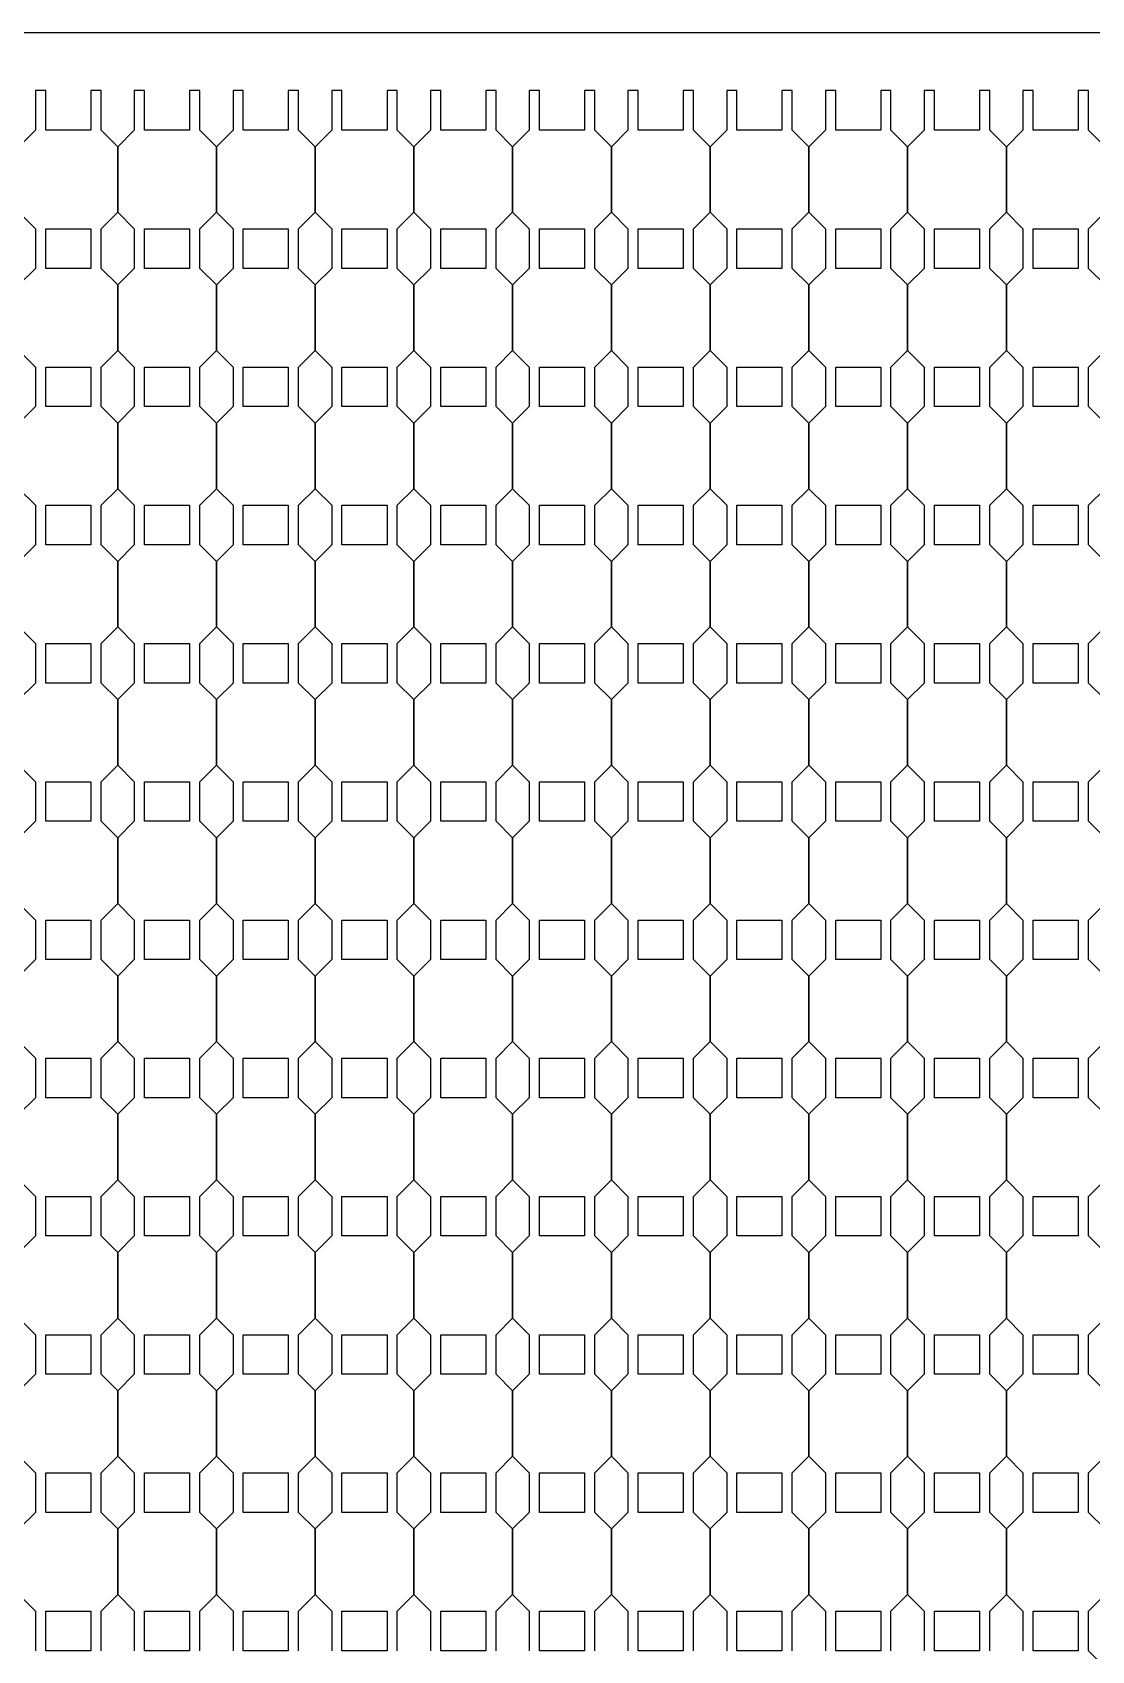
# Model space of a CAD drawing. Header units: millimetres. Extents: x 19106 to 24547, y 13072 to 17462.
# Drawn here: x 19935.7 to 20084.7, y 14823.7 to 15051.3 of the extents above; entities that cross this region are included whole.
import ezdxf

# ---------------------------------------------------------------- set-up
doc = ezdxf.new("R2010")
doc.units = ezdxf.units.MM
doc.header["$LTSCALE"] = 100
doc.header["$MEASUREMENT"] = 0
doc.layers.add('CUT', color=3, linetype='Continuous')
doc.layers.add('Default', color=7, linetype='Continuous')

msp = doc.modelspace()

# ---------------------------------------------------------------- linework, layer by layer
at = {"layer": 'CUT'}
for points in [[(19945.36, 14823.65), (19945.36, 14829.21), (19947.7, 14831.54), (19947.7, 14840.77), (19945.36, 14843.1), (19945.36, 14848.65), (19947.7, 14850.99), (19947.7, 14860.21), (19945.36, 14862.54), (19945.36, 14868.1), (19947.7, 14870.43), (19947.7, 14879.65), (19945.36, 14881.99), (19945.36, 14887.54), (19947.7, 14889.88), (19947.7, 14899.1), (19945.36, 14901.43), (19945.36, 14906.99), (19947.7, 14909.32), (19947.7, 14918.54), (19945.36, 14920.88), (19945.36, 14926.43), (19947.7, 14928.77), (19947.7, 14937.99), (19945.36, 14940.32), (19945.36, 14945.88), (19947.7, 14948.21), (19947.7, 14957.43), (19945.36, 14959.77), (19945.36, 14965.32), (19947.7, 14967.65), (19947.7, 14976.88), (19945.36, 14979.21), (19945.36, 14984.77), (19947.7, 14987.1), (19947.7, 14996.32), (19945.36, 14998.65), (19945.36, 15004.21), (19947.7, 15006.54), (19947.7, 15015.77), (19945.36, 15018.1), (19945.36, 15023.65), (19947.7, 15025.99), (19947.7, 15035.21), (19945.36, 15037.54), (19945.36, 15043.1), (19943.92, 15043.1), (19943.92, 15037.54), (19937.58, 15037.54), (19937.58, 15043.1), (19936.14, 15043.1), (19936.14, 15037.54), (19933.81, 15035.21)], [(19959.25, 14823.65), (19959.25, 14829.21), (19961.58, 14831.54), (19961.58, 14840.77), (19959.25, 14843.1), (19959.25, 14848.65), (19961.58, 14850.99), (19961.58, 14860.21), (19959.25, 14862.54), (19959.25, 14868.1), (19961.58, 14870.43), (19961.58, 14879.65), (19959.25, 14881.99), (19959.25, 14887.54), (19961.58, 14889.88), (19961.58, 14899.1), (19959.25, 14901.43), (19959.25, 14906.99), (19961.58, 14909.32), (19961.58, 14918.54), (19959.25, 14920.88), (19959.25, 14926.43), (19961.58, 14928.77), (19961.58, 14937.99), (19959.25, 14940.32), (19959.25, 14945.88), (19961.58, 14948.21), (19961.58, 14957.43), (19959.25, 14959.77), (19959.25, 14965.32), (19961.58, 14967.65), (19961.58, 14976.88), (19959.25, 14979.21), (19959.25, 14984.77), (19961.58, 14987.1), (19961.58, 14996.32), (19959.25, 14998.65), (19959.25, 15004.21), (19961.58, 15006.54), (19961.58, 15015.77), (19959.25, 15018.1), (19959.25, 15023.65), (19961.58, 15025.99), (19961.58, 15035.21), (19959.25, 15037.54), (19959.25, 15043.1), (19957.81, 15043.1), (19957.81, 15037.54), (19951.47, 15037.54), (19951.47, 15043.1), (19950.03, 15043.1), (19950.03, 15037.54), (19947.7, 15035.21), (19947.7, 15025.99), (19950.03, 15023.65), (19950.03, 15018.1), (19947.7, 15015.77), (19947.7, 15006.54), (19950.03, 15004.21), (19950.03, 14998.65), (19947.7, 14996.32), (19947.7, 14987.1), (19950.03, 14984.77), (19950.03, 14979.21), (19947.7, 14976.88), (19947.7, 14967.65), (19950.03, 14965.32), (19950.03, 14959.77), (19947.7, 14957.43), (19947.7, 14948.21), (19950.03, 14945.88), (19950.03, 14940.32), (19947.7, 14937.99), (19947.7, 14928.77), (19950.03, 14926.43), (19950.03, 14920.88), (19947.7, 14918.54), (19947.7, 14909.32), (19950.03, 14906.99), (19950.03, 14901.43), (19947.7, 14899.1), (19947.7, 14889.88), (19950.03, 14887.54), (19950.03, 14881.99), (19947.7, 14879.65), (19947.7, 14870.43), (19950.03, 14868.1), (19950.03, 14862.54), (19947.7, 14860.21), (19947.7, 14850.99), (19950.03, 14848.65), (19950.03, 14843.1), (19947.7, 14840.77), (19947.7, 14831.54), (19950.03, 14829.21), (19950.03, 14823.65)], [(19973.14, 14823.65), (19973.14, 14829.21), (19975.47, 14831.54), (19975.47, 14840.77), (19973.14, 14843.1), (19973.14, 14848.65), (19975.47, 14850.99), (19975.47, 14860.21), (19973.14, 14862.54), (19973.14, 14868.1), (19975.47, 14870.43), (19975.47, 14879.65), (19973.14, 14881.99), (19973.14, 14887.54), (19975.47, 14889.88), (19975.47, 14899.1), (19973.14, 14901.43), (19973.14, 14906.99), (19975.47, 14909.32), (19975.47, 14918.54), (19973.14, 14920.88), (19973.14, 14926.43), (19975.47, 14928.77), (19975.47, 14937.99), (19973.14, 14940.32), (19973.14, 14945.88), (19975.47, 14948.21), (19975.47, 14957.43), (19973.14, 14959.77), (19973.14, 14965.32), (19975.47, 14967.65), (19975.47, 14976.88), (19973.14, 14979.21), (19973.14, 14984.77), (19975.47, 14987.1), (19975.47, 14996.32), (19973.14, 14998.65), (19973.14, 15004.21), (19975.47, 15006.54), (19975.47, 15015.77), (19973.14, 15018.1), (19973.14, 15023.65), (19975.47, 15025.99), (19975.47, 15035.21), (19973.14, 15037.54), (19973.14, 15043.1), (19971.7, 15043.1), (19971.7, 15037.54), (19965.36, 15037.54), (19965.36, 15043.1), (19963.92, 15043.1), (19963.92, 15037.54), (19961.58, 15035.21), (19961.58, 15025.99), (19963.92, 15023.65), (19963.92, 15018.1), (19961.58, 15015.77), (19961.58, 15006.54), (19963.92, 15004.21), (19963.92, 14998.65), (19961.58, 14996.32), (19961.58, 14987.1), (19963.92, 14984.77), (19963.92, 14979.21), (19961.58, 14976.88), (19961.58, 14967.65), (19963.92, 14965.32), (19963.92, 14959.77), (19961.58, 14957.43), (19961.58, 14948.21), (19963.92, 14945.88), (19963.92, 14940.32), (19961.58, 14937.99), (19961.58, 14928.77), (19963.92, 14926.43), (19963.92, 14920.88), (19961.58, 14918.54), (19961.58, 14909.32), (19963.92, 14906.99), (19963.92, 14901.43), (19961.58, 14899.1), (19961.58, 14889.88), (19963.92, 14887.54), (19963.92, 14881.99), (19961.58, 14879.65), (19961.58, 14870.43), (19963.92, 14868.1), (19963.92, 14862.54), (19961.58, 14860.21), (19961.58, 14850.99), (19963.92, 14848.65), (19963.92, 14843.1), (19961.58, 14840.77), (19961.58, 14831.54), (19963.92, 14829.21), (19963.92, 14823.65)], [(19987.03, 14823.65), (19987.03, 14829.21), (19989.36, 14831.54), (19989.36, 14840.77), (19987.03, 14843.1), (19987.03, 14848.65), (19989.36, 14850.99), (19989.36, 14860.21), (19987.03, 14862.54), (19987.03, 14868.1), (19989.36, 14870.43), (19989.36, 14879.65), (19987.03, 14881.99), (19987.03, 14887.54), (19989.36, 14889.88), (19989.36, 14899.1), (19987.03, 14901.43), (19987.03, 14906.99), (19989.36, 14909.32), (19989.36, 14918.54), (19987.03, 14920.88), (19987.03, 14926.43), (19989.36, 14928.77), (19989.36, 14937.99), (19987.03, 14940.32), (19987.03, 14945.88), (19989.36, 14948.21), (19989.36, 14957.43), (19987.03, 14959.77), (19987.03, 14965.32), (19989.36, 14967.65), (19989.36, 14976.88), (19987.03, 14979.21), (19987.03, 14984.77), (19989.36, 14987.1), (19989.36, 14996.32), (19987.03, 14998.65), (19987.03, 15004.21), (19989.36, 15006.54), (19989.36, 15015.77), (19987.03, 15018.1), (19987.03, 15023.65), (19989.36, 15025.99), (19989.36, 15035.21), (19987.03, 15037.54), (19987.03, 15043.1), (19985.58, 15043.1), (19985.58, 15037.54), (19979.25, 15037.54), (19979.25, 15043.1), (19977.81, 15043.1), (19977.81, 15037.54), (19975.47, 15035.21), (19975.47, 15025.99), (19977.81, 15023.65), (19977.81, 15018.1), (19975.47, 15015.77), (19975.47, 15006.54), (19977.81, 15004.21), (19977.81, 14998.65), (19975.47, 14996.32), (19975.47, 14987.1), (19977.81, 14984.77), (19977.81, 14979.21), (19975.47, 14976.88), (19975.47, 14967.65), (19977.81, 14965.32), (19977.81, 14959.77), (19975.47, 14957.43), (19975.47, 14948.21), (19977.81, 14945.88), (19977.81, 14940.32), (19975.47, 14937.99), (19975.47, 14928.77), (19977.81, 14926.43), (19977.81, 14920.88), (19975.47, 14918.54), (19975.47, 14909.32), (19977.81, 14906.99), (19977.81, 14901.43), (19975.47, 14899.1), (19975.47, 14889.88), (19977.81, 14887.54), (19977.81, 14881.99), (19975.47, 14879.65), (19975.47, 14870.43), (19977.81, 14868.1), (19977.81, 14862.54), (19975.47, 14860.21), (19975.47, 14850.99), (19977.81, 14848.65), (19977.81, 14843.1), (19975.47, 14840.77), (19975.47, 14831.54), (19977.81, 14829.21), (19977.81, 14823.65)], [(20000.92, 14823.65), (20000.92, 14829.21), (20003.25, 14831.54), (20003.25, 14840.77), (20000.92, 14843.1), (20000.92, 14848.65), (20003.25, 14850.99), (20003.25, 14860.21), (20000.92, 14862.54), (20000.92, 14868.1), (20003.25, 14870.43), (20003.25, 14879.65), (20000.92, 14881.99), (20000.92, 14887.54), (20003.25, 14889.88), (20003.25, 14899.1), (20000.92, 14901.43), (20000.92, 14906.99), (20003.25, 14909.32), (20003.25, 14918.54), (20000.92, 14920.88), (20000.92, 14926.43), (20003.25, 14928.77), (20003.25, 14937.99), (20000.92, 14940.32), (20000.92, 14945.88), (20003.25, 14948.21), (20003.25, 14957.43), (20000.92, 14959.77), (20000.92, 14965.32), (20003.25, 14967.65), (20003.25, 14976.88), (20000.92, 14979.21), (20000.92, 14984.77), (20003.25, 14987.1), (20003.25, 14996.32), (20000.92, 14998.65), (20000.92, 15004.21), (20003.25, 15006.54), (20003.25, 15015.77), (20000.92, 15018.1), (20000.92, 15023.65), (20003.25, 15025.99), (20003.25, 15035.21), (20000.92, 15037.54), (20000.92, 15043.1), (19999.47, 15043.1), (19999.47, 15037.54), (19993.14, 15037.54), (19993.14, 15043.1), (19991.7, 15043.1), (19991.7, 15037.54), (19989.36, 15035.21), (19989.36, 15025.99), (19991.7, 15023.65), (19991.7, 15018.1), (19989.36, 15015.77), (19989.36, 15006.54), (19991.7, 15004.21), (19991.7, 14998.65), (19989.36, 14996.32), (19989.36, 14987.1), (19991.7, 14984.77), (19991.7, 14979.21), (19989.36, 14976.88), (19989.36, 14967.65), (19991.7, 14965.32), (19991.7, 14959.77), (19989.36, 14957.43), (19989.36, 14948.21), (19991.7, 14945.88), (19991.7, 14940.32), (19989.36, 14937.99), (19989.36, 14928.77), (19991.7, 14926.43), (19991.7, 14920.88), (19989.36, 14918.54), (19989.36, 14909.32), (19991.7, 14906.99), (19991.7, 14901.43), (19989.36, 14899.1), (19989.36, 14889.88), (19991.7, 14887.54), (19991.7, 14881.99), (19989.36, 14879.65), (19989.36, 14870.43), (19991.7, 14868.1), (19991.7, 14862.54), (19989.36, 14860.21), (19989.36, 14850.99), (19991.7, 14848.65), (19991.7, 14843.1), (19989.36, 14840.77), (19989.36, 14831.54), (19991.7, 14829.21), (19991.7, 14823.65)], [(20014.81, 14823.65), (20014.81, 14829.21), (20017.14, 14831.54), (20017.14, 14840.77), (20014.81, 14843.1), (20014.81, 14848.65), (20017.14, 14850.99), (20017.14, 14860.21), (20014.81, 14862.54), (20014.81, 14868.1), (20017.14, 14870.43), (20017.14, 14879.65), (20014.81, 14881.99), (20014.81, 14887.54), (20017.14, 14889.88), (20017.14, 14899.1), (20014.81, 14901.43), (20014.81, 14906.99), (20017.14, 14909.32), (20017.14, 14918.54), (20014.81, 14920.88), (20014.81, 14926.43), (20017.14, 14928.77), (20017.14, 14937.99), (20014.81, 14940.32), (20014.81, 14945.88), (20017.14, 14948.21), (20017.14, 14957.43), (20014.81, 14959.77), (20014.81, 14965.32), (20017.14, 14967.65), (20017.14, 14976.88), (20014.81, 14979.21), (20014.81, 14984.77), (20017.14, 14987.1), (20017.14, 14996.32), (20014.81, 14998.65), (20014.81, 15004.21), (20017.14, 15006.54), (20017.14, 15015.77), (20014.81, 15018.1), (20014.81, 15023.65), (20017.14, 15025.99), (20017.14, 15035.21), (20014.81, 15037.54), (20014.81, 15043.1), (20013.36, 15043.1), (20013.36, 15037.54), (20007.03, 15037.54), (20007.03, 15043.1), (20005.58, 15043.1), (20005.58, 15037.54), (20003.25, 15035.21), (20003.25, 15025.99), (20005.58, 15023.65), (20005.58, 15018.1), (20003.25, 15015.77), (20003.25, 15006.54), (20005.58, 15004.21), (20005.58, 14998.65), (20003.25, 14996.32), (20003.25, 14987.1), (20005.58, 14984.77), (20005.58, 14979.21), (20003.25, 14976.88), (20003.25, 14967.65), (20005.58, 14965.32), (20005.58, 14959.77), (20003.25, 14957.43), (20003.25, 14948.21), (20005.58, 14945.88), (20005.58, 14940.32), (20003.25, 14937.99), (20003.25, 14928.77), (20005.58, 14926.43), (20005.58, 14920.88), (20003.25, 14918.54), (20003.25, 14909.32), (20005.58, 14906.99), (20005.58, 14901.43), (20003.25, 14899.1), (20003.25, 14889.88), (20005.58, 14887.54), (20005.58, 14881.99), (20003.25, 14879.65), (20003.25, 14870.43), (20005.58, 14868.1), (20005.58, 14862.54), (20003.25, 14860.21), (20003.25, 14850.99), (20005.58, 14848.65), (20005.58, 14843.1), (20003.25, 14840.77), (20003.25, 14831.54), (20005.58, 14829.21), (20005.58, 14823.65)], [(20028.7, 14823.65), (20028.7, 14829.21), (20031.03, 14831.54), (20031.03, 14840.77), (20028.7, 14843.1), (20028.7, 14848.65), (20031.03, 14850.99), (20031.03, 14860.21), (20028.7, 14862.54), (20028.7, 14868.1), (20031.03, 14870.43), (20031.03, 14879.65), (20028.7, 14881.99), (20028.7, 14887.54), (20031.03, 14889.88), (20031.03, 14899.1), (20028.7, 14901.43), (20028.7, 14906.99), (20031.03, 14909.32), (20031.03, 14918.54), (20028.7, 14920.88), (20028.7, 14926.43), (20031.03, 14928.77), (20031.03, 14937.99), (20028.7, 14940.32), (20028.7, 14945.88), (20031.03, 14948.21), (20031.03, 14957.43), (20028.7, 14959.77), (20028.7, 14965.32), (20031.03, 14967.65), (20031.03, 14976.88), (20028.7, 14979.21), (20028.7, 14984.77), (20031.03, 14987.1), (20031.03, 14996.32), (20028.7, 14998.65), (20028.7, 15004.21), (20031.03, 15006.54), (20031.03, 15015.77), (20028.7, 15018.1), (20028.7, 15023.65), (20031.03, 15025.99), (20031.03, 15035.21), (20028.7, 15037.54), (20028.7, 15043.1), (20027.25, 15043.1), (20027.25, 15037.54), (20020.92, 15037.54), (20020.92, 15043.1), (20019.47, 15043.1), (20019.47, 15037.54), (20017.14, 15035.21), (20017.14, 15025.99), (20019.47, 15023.65), (20019.47, 15018.1), (20017.14, 15015.77), (20017.14, 15006.54), (20019.47, 15004.21), (20019.47, 14998.65), (20017.14, 14996.32), (20017.14, 14987.1), (20019.47, 14984.77), (20019.47, 14979.21), (20017.14, 14976.88), (20017.14, 14967.65), (20019.47, 14965.32), (20019.47, 14959.77), (20017.14, 14957.43), (20017.14, 14948.21), (20019.47, 14945.88), (20019.47, 14940.32), (20017.14, 14937.99), (20017.14, 14928.77), (20019.47, 14926.43), (20019.47, 14920.88), (20017.14, 14918.54), (20017.14, 14909.32), (20019.47, 14906.99), (20019.47, 14901.43), (20017.14, 14899.1), (20017.14, 14889.88), (20019.47, 14887.54), (20019.47, 14881.99), (20017.14, 14879.65), (20017.14, 14870.43), (20019.47, 14868.1), (20019.47, 14862.54), (20017.14, 14860.21), (20017.14, 14850.99), (20019.47, 14848.65), (20019.47, 14843.1), (20017.14, 14840.77), (20017.14, 14831.54), (20019.47, 14829.21), (20019.47, 14823.65)], [(20042.58, 14823.65), (20042.58, 14829.21), (20044.92, 14831.54), (20044.92, 14840.77), (20042.58, 14843.1), (20042.58, 14848.65), (20044.92, 14850.99), (20044.92, 14860.21), (20042.58, 14862.54), (20042.58, 14868.1), (20044.92, 14870.43), (20044.92, 14879.65), (20042.58, 14881.99), (20042.58, 14887.54), (20044.92, 14889.88), (20044.92, 14899.1), (20042.58, 14901.43), (20042.58, 14906.99), (20044.92, 14909.32), (20044.92, 14918.54), (20042.58, 14920.88), (20042.58, 14926.43), (20044.92, 14928.77), (20044.92, 14937.99), (20042.58, 14940.32), (20042.58, 14945.88), (20044.92, 14948.21), (20044.92, 14957.43), (20042.58, 14959.77), (20042.58, 14965.32), (20044.92, 14967.65), (20044.92, 14976.88), (20042.58, 14979.21), (20042.58, 14984.77), (20044.92, 14987.1), (20044.92, 14996.32), (20042.58, 14998.65), (20042.58, 15004.21), (20044.92, 15006.54), (20044.92, 15015.77), (20042.58, 15018.1), (20042.58, 15023.65), (20044.92, 15025.99), (20044.92, 15035.21), (20042.58, 15037.54), (20042.58, 15043.1), (20041.14, 15043.1), (20041.14, 15037.54), (20034.81, 15037.54), (20034.81, 15043.1), (20033.36, 15043.1), (20033.36, 15037.54), (20031.03, 15035.21), (20031.03, 15025.99), (20033.36, 15023.65), (20033.36, 15018.1), (20031.03, 15015.77), (20031.03, 15006.54), (20033.36, 15004.21), (20033.36, 14998.65), (20031.03, 14996.32), (20031.03, 14987.1), (20033.36, 14984.77), (20033.36, 14979.21), (20031.03, 14976.88), (20031.03, 14967.65), (20033.36, 14965.32), (20033.36, 14959.77), (20031.03, 14957.43), (20031.03, 14948.21), (20033.36, 14945.88), (20033.36, 14940.32), (20031.03, 14937.99), (20031.03, 14928.77), (20033.36, 14926.43), (20033.36, 14920.88), (20031.03, 14918.54), (20031.03, 14909.32), (20033.36, 14906.99), (20033.36, 14901.43), (20031.03, 14899.1), (20031.03, 14889.88), (20033.36, 14887.54), (20033.36, 14881.99), (20031.03, 14879.65), (20031.03, 14870.43), (20033.36, 14868.1), (20033.36, 14862.54), (20031.03, 14860.21), (20031.03, 14850.99), (20033.36, 14848.65), (20033.36, 14843.1), (20031.03, 14840.77), (20031.03, 14831.54), (20033.36, 14829.21), (20033.36, 14823.65)], [(20056.47, 14823.65), (20056.47, 14829.21), (20058.81, 14831.54), (20058.81, 14840.77), (20056.47, 14843.1), (20056.47, 14848.65), (20058.81, 14850.99), (20058.81, 14860.21), (20056.47, 14862.54), (20056.47, 14868.1), (20058.81, 14870.43), (20058.81, 14879.65), (20056.47, 14881.99), (20056.47, 14887.54), (20058.81, 14889.88), (20058.81, 14899.1), (20056.47, 14901.43), (20056.47, 14906.99), (20058.81, 14909.32), (20058.81, 14918.54), (20056.47, 14920.88), (20056.47, 14926.43), (20058.81, 14928.77), (20058.81, 14937.99), (20056.47, 14940.32), (20056.47, 14945.88), (20058.81, 14948.21), (20058.81, 14957.43), (20056.47, 14959.77), (20056.47, 14965.32), (20058.81, 14967.65), (20058.81, 14976.88), (20056.47, 14979.21), (20056.47, 14984.77), (20058.81, 14987.1), (20058.81, 14996.32), (20056.47, 14998.65), (20056.47, 15004.21), (20058.81, 15006.54), (20058.81, 15015.77), (20056.47, 15018.1), (20056.47, 15023.65), (20058.81, 15025.99), (20058.81, 15035.21), (20056.47, 15037.54), (20056.47, 15043.1), (20055.03, 15043.1), (20055.03, 15037.54), (20048.7, 15037.54), (20048.7, 15043.1), (20047.25, 15043.1), (20047.25, 15037.54), (20044.92, 15035.21), (20044.92, 15025.99), (20047.25, 15023.65), (20047.25, 15018.1), (20044.92, 15015.77), (20044.92, 15006.54), (20047.25, 15004.21), (20047.25, 14998.65), (20044.92, 14996.32), (20044.92, 14987.1), (20047.25, 14984.77), (20047.25, 14979.21), (20044.92, 14976.88), (20044.92, 14967.65), (20047.25, 14965.32), (20047.25, 14959.77), (20044.92, 14957.43), (20044.92, 14948.21), (20047.25, 14945.88), (20047.25, 14940.32), (20044.92, 14937.99), (20044.92, 14928.77), (20047.25, 14926.43), (20047.25, 14920.88), (20044.92, 14918.54), (20044.92, 14909.32), (20047.25, 14906.99), (20047.25, 14901.43), (20044.92, 14899.1), (20044.92, 14889.88), (20047.25, 14887.54), (20047.25, 14881.99), (20044.92, 14879.65), (20044.92, 14870.43), (20047.25, 14868.1), (20047.25, 14862.54), (20044.92, 14860.21), (20044.92, 14850.99), (20047.25, 14848.65), (20047.25, 14843.1), (20044.92, 14840.77), (20044.92, 14831.54), (20047.25, 14829.21), (20047.25, 14823.65)], [(20070.36, 14823.65), (20070.36, 14829.21), (20072.7, 14831.54), (20072.7, 14840.77), (20070.36, 14843.1), (20070.36, 14848.65), (20072.7, 14850.99), (20072.7, 14860.21), (20070.36, 14862.54), (20070.36, 14868.1), (20072.7, 14870.43), (20072.7, 14879.65), (20070.36, 14881.99), (20070.36, 14887.54), (20072.7, 14889.88), (20072.7, 14899.1), (20070.36, 14901.43), (20070.36, 14906.99), (20072.7, 14909.32), (20072.7, 14918.54), (20070.36, 14920.88), (20070.36, 14926.43), (20072.7, 14928.77), (20072.7, 14937.99), (20070.36, 14940.32), (20070.36, 14945.88), (20072.7, 14948.21), (20072.7, 14957.43), (20070.36, 14959.77), (20070.36, 14965.32), (20072.7, 14967.65), (20072.7, 14976.88), (20070.36, 14979.21), (20070.36, 14984.77), (20072.7, 14987.1), (20072.7, 14996.32), (20070.36, 14998.65), (20070.36, 15004.21), (20072.7, 15006.54), (20072.7, 15015.77), (20070.36, 15018.1), (20070.36, 15023.65), (20072.7, 15025.99), (20072.7, 15035.21), (20070.36, 15037.54), (20070.36, 15043.1), (20068.92, 15043.1), (20068.92, 15037.54), (20062.58, 15037.54), (20062.58, 15043.1), (20061.14, 15043.1), (20061.14, 15037.54), (20058.81, 15035.21), (20058.81, 15025.99), (20061.14, 15023.65), (20061.14, 15018.1), (20058.81, 15015.77), (20058.81, 15006.54), (20061.14, 15004.21), (20061.14, 14998.65), (20058.81, 14996.32), (20058.81, 14987.1), (20061.14, 14984.77), (20061.14, 14979.21), (20058.81, 14976.88), (20058.81, 14967.65), (20061.14, 14965.32), (20061.14, 14959.77), (20058.81, 14957.43), (20058.81, 14948.21), (20061.14, 14945.88), (20061.14, 14940.32), (20058.81, 14937.99), (20058.81, 14928.77), (20061.14, 14926.43), (20061.14, 14920.88), (20058.81, 14918.54), (20058.81, 14909.32), (20061.14, 14906.99), (20061.14, 14901.43), (20058.81, 14899.1), (20058.81, 14889.88), (20061.14, 14887.54), (20061.14, 14881.99), (20058.81, 14879.65), (20058.81, 14870.43), (20061.14, 14868.1), (20061.14, 14862.54), (20058.81, 14860.21), (20058.81, 14850.99), (20061.14, 14848.65), (20061.14, 14843.1), (20058.81, 14840.77), (20058.81, 14831.54), (20061.14, 14829.21), (20061.14, 14823.65)], [(20086.58, 15035.21), (20084.25, 15037.54), (20084.25, 15043.1), (20082.81, 15043.1), (20082.81, 15037.54), (20076.47, 15037.54), (20076.47, 15043.1), (20075.03, 15043.1), (20075.03, 15037.54), (20072.7, 15035.21), (20072.7, 15025.99), (20075.03, 15023.65), (20075.03, 15018.1), (20072.7, 15015.77), (20072.7, 15006.54), (20075.03, 15004.21), (20075.03, 14998.65), (20072.7, 14996.32), (20072.7, 14987.1), (20075.03, 14984.77), (20075.03, 14979.21), (20072.7, 14976.88), (20072.7, 14967.65), (20075.03, 14965.32), (20075.03, 14959.77), (20072.7, 14957.43), (20072.7, 14948.21), (20075.03, 14945.88), (20075.03, 14940.32), (20072.7, 14937.99), (20072.7, 14928.77), (20075.03, 14926.43), (20075.03, 14920.88), (20072.7, 14918.54), (20072.7, 14909.32), (20075.03, 14906.99), (20075.03, 14901.43), (20072.7, 14899.1), (20072.7, 14889.88), (20075.03, 14887.54), (20075.03, 14881.99), (20072.7, 14879.65), (20072.7, 14870.43), (20075.03, 14868.1), (20075.03, 14862.54), (20072.7, 14860.21), (20072.7, 14850.99), (20075.03, 14848.65), (20075.03, 14843.1), (20072.7, 14840.77), (20072.7, 14831.54), (20075.03, 14829.21), (20075.03, 14823.65)], [(19933.81, 15025.99), (19936.14, 15023.65), (19936.14, 15018.1), (19933.81, 15015.77)], [(20086.58, 15015.77), (20084.25, 15018.1), (20084.25, 15023.65), (20086.58, 15025.99)], [(19937.58, 15018.1), (19937.58, 15023.65), (19943.92, 15023.65), (19943.92, 15018.1), (19937.58, 15018.1)], [(19951.47, 15018.1), (19951.47, 15023.65), (19957.81, 15023.65), (19957.81, 15018.1), (19951.47, 15018.1)], [(19965.36, 15018.1), (19965.36, 15023.65), (19971.7, 15023.65), (19971.7, 15018.1), (19965.36, 15018.1)], [(19979.25, 15018.1), (19979.25, 15023.65), (19985.58, 15023.65), (19985.58, 15018.1), (19979.25, 15018.1)], [(19993.14, 15018.1), (19993.14, 15023.65), (19999.47, 15023.65), (19999.47, 15018.1), (19993.14, 15018.1)], [(20007.03, 15018.1), (20007.03, 15023.65), (20013.36, 15023.65), (20013.36, 15018.1), (20007.03, 15018.1)], [(20020.92, 15018.1), (20020.92, 15023.65), (20027.25, 15023.65), (20027.25, 15018.1), (20020.92, 15018.1)], [(20034.81, 15018.1), (20034.81, 15023.65), (20041.14, 15023.65), (20041.14, 15018.1), (20034.81, 15018.1)], [(20048.7, 15018.1), (20048.7, 15023.65), (20055.03, 15023.65), (20055.03, 15018.1), (20048.7, 15018.1)], [(20062.58, 15018.1), (20062.58, 15023.65), (20068.92, 15023.65), (20068.92, 15018.1), (20062.58, 15018.1)], [(20076.47, 15018.1), (20076.47, 15023.65), (20082.81, 15023.65), (20082.81, 15018.1), (20076.47, 15018.1)], [(19933.81, 15006.54), (19936.14, 15004.21), (19936.14, 14998.65), (19933.81, 14996.32)], [(20086.58, 14996.32), (20084.25, 14998.65), (20084.25, 15004.21), (20086.58, 15006.54)], [(19937.58, 14998.65), (19937.58, 15004.21), (19943.92, 15004.21), (19943.92, 14998.65), (19937.58, 14998.65)], [(19951.47, 14998.65), (19951.47, 15004.21), (19957.81, 15004.21), (19957.81, 14998.65), (19951.47, 14998.65)], [(19965.36, 14998.65), (19965.36, 15004.21), (19971.7, 15004.21), (19971.7, 14998.65), (19965.36, 14998.65)], [(19979.25, 14998.65), (19979.25, 15004.21), (19985.58, 15004.21), (19985.58, 14998.65), (19979.25, 14998.65)], [(19993.14, 14998.65), (19993.14, 15004.21), (19999.47, 15004.21), (19999.47, 14998.65), (19993.14, 14998.65)], [(20007.03, 14998.65), (20007.03, 15004.21), (20013.36, 15004.21), (20013.36, 14998.65), (20007.03, 14998.65)], [(20020.92, 14998.65), (20020.92, 15004.21), (20027.25, 15004.21), (20027.25, 14998.65), (20020.92, 14998.65)], [(20034.81, 14998.65), (20034.81, 15004.21), (20041.14, 15004.21), (20041.14, 14998.65), (20034.81, 14998.65)], [(20048.7, 14998.65), (20048.7, 15004.21), (20055.03, 15004.21), (20055.03, 14998.65), (20048.7, 14998.65)], [(20062.58, 14998.65), (20062.58, 15004.21), (20068.92, 15004.21), (20068.92, 14998.65), (20062.58, 14998.65)], [(20076.47, 14998.65), (20076.47, 15004.21), (20082.81, 15004.21), (20082.81, 14998.65), (20076.47, 14998.65)], [(19933.81, 14987.1), (19936.14, 14984.77), (19936.14, 14979.21), (19933.81, 14976.88)], [(20086.58, 14976.88), (20084.25, 14979.21), (20084.25, 14984.77), (20086.58, 14987.1)], [(19937.58, 14979.21), (19937.58, 14984.77), (19943.92, 14984.77), (19943.92, 14979.21), (19937.58, 14979.21)], [(19951.47, 14979.21), (19951.47, 14984.77), (19957.81, 14984.77), (19957.81, 14979.21), (19951.47, 14979.21)], [(19965.36, 14979.21), (19965.36, 14984.77), (19971.7, 14984.77), (19971.7, 14979.21), (19965.36, 14979.21)], [(19979.25, 14979.21), (19979.25, 14984.77), (19985.58, 14984.77), (19985.58, 14979.21), (19979.25, 14979.21)], [(19993.14, 14979.21), (19993.14, 14984.77), (19999.47, 14984.77), (19999.47, 14979.21), (19993.14, 14979.21)], [(20007.03, 14979.21), (20007.03, 14984.77), (20013.36, 14984.77), (20013.36, 14979.21), (20007.03, 14979.21)], [(20020.92, 14979.21), (20020.92, 14984.77), (20027.25, 14984.77), (20027.25, 14979.21), (20020.92, 14979.21)], [(20034.81, 14979.21), (20034.81, 14984.77), (20041.14, 14984.77), (20041.14, 14979.21), (20034.81, 14979.21)], [(20048.7, 14979.21), (20048.7, 14984.77), (20055.03, 14984.77), (20055.03, 14979.21), (20048.7, 14979.21)], [(20062.58, 14979.21), (20062.58, 14984.77), (20068.92, 14984.77), (20068.92, 14979.21), (20062.58, 14979.21)], [(20076.47, 14979.21), (20076.47, 14984.77), (20082.81, 14984.77), (20082.81, 14979.21), (20076.47, 14979.21)], [(19933.81, 14967.65), (19936.14, 14965.32), (19936.14, 14959.77), (19933.81, 14957.43)], [(20086.58, 14957.43), (20084.25, 14959.77), (20084.25, 14965.32), (20086.58, 14967.65)], [(19937.58, 14959.77), (19937.58, 14965.32), (19943.92, 14965.32), (19943.92, 14959.77), (19937.58, 14959.77)], [(19951.47, 14959.77), (19951.47, 14965.32), (19957.81, 14965.32), (19957.81, 14959.77), (19951.47, 14959.77)], [(19965.36, 14959.77), (19965.36, 14965.32), (19971.7, 14965.32), (19971.7, 14959.77), (19965.36, 14959.77)], [(19979.25, 14959.77), (19979.25, 14965.32), (19985.58, 14965.32), (19985.58, 14959.77), (19979.25, 14959.77)], [(19993.14, 14959.77), (19993.14, 14965.32), (19999.47, 14965.32), (19999.47, 14959.77), (19993.14, 14959.77)], [(20007.03, 14959.77), (20007.03, 14965.32), (20013.36, 14965.32), (20013.36, 14959.77), (20007.03, 14959.77)], [(20020.92, 14959.77), (20020.92, 14965.32), (20027.25, 14965.32), (20027.25, 14959.77), (20020.92, 14959.77)], [(20034.81, 14959.77), (20034.81, 14965.32), (20041.14, 14965.32), (20041.14, 14959.77), (20034.81, 14959.77)], [(20048.7, 14959.77), (20048.7, 14965.32), (20055.03, 14965.32), (20055.03, 14959.77), (20048.7, 14959.77)], [(20062.58, 14959.77), (20062.58, 14965.32), (20068.92, 14965.32), (20068.92, 14959.77), (20062.58, 14959.77)], [(20076.47, 14959.77), (20076.47, 14965.32), (20082.81, 14965.32), (20082.81, 14959.77), (20076.47, 14959.77)], [(19933.81, 14948.21), (19936.14, 14945.88), (19936.14, 14940.32), (19933.81, 14937.99)], [(20086.58, 14937.99), (20084.25, 14940.32), (20084.25, 14945.88), (20086.58, 14948.21)], [(19937.58, 14940.32), (19937.58, 14945.88), (19943.92, 14945.88), (19943.92, 14940.32), (19937.58, 14940.32)], [(19951.47, 14940.32), (19951.47, 14945.88), (19957.81, 14945.88), (19957.81, 14940.32), (19951.47, 14940.32)], [(19965.36, 14940.32), (19965.36, 14945.88), (19971.7, 14945.88), (19971.7, 14940.32), (19965.36, 14940.32)], [(19979.25, 14940.32), (19979.25, 14945.88), (19985.58, 14945.88), (19985.58, 14940.32), (19979.25, 14940.32)], [(19993.14, 14940.32), (19993.14, 14945.88), (19999.47, 14945.88), (19999.47, 14940.32), (19993.14, 14940.32)], [(20007.03, 14940.32), (20007.03, 14945.88), (20013.36, 14945.88), (20013.36, 14940.32), (20007.03, 14940.32)], [(20020.92, 14940.32), (20020.92, 14945.88), (20027.25, 14945.88), (20027.25, 14940.32), (20020.92, 14940.32)], [(20034.81, 14940.32), (20034.81, 14945.88), (20041.14, 14945.88), (20041.14, 14940.32), (20034.81, 14940.32)], [(20048.7, 14940.32), (20048.7, 14945.88), (20055.03, 14945.88), (20055.03, 14940.32), (20048.7, 14940.32)], [(20062.58, 14940.32), (20062.58, 14945.88), (20068.92, 14945.88), (20068.92, 14940.32), (20062.58, 14940.32)], [(20076.47, 14940.32), (20076.47, 14945.88), (20082.81, 14945.88), (20082.81, 14940.32), (20076.47, 14940.32)], [(19933.81, 14928.77), (19936.14, 14926.43), (19936.14, 14920.88), (19933.81, 14918.54)], [(20086.58, 14918.54), (20084.25, 14920.88), (20084.25, 14926.43), (20086.58, 14928.77)], [(19937.58, 14920.88), (19937.58, 14926.43), (19943.92, 14926.43), (19943.92, 14920.88), (19937.58, 14920.88)], [(19951.47, 14920.88), (19951.47, 14926.43), (19957.81, 14926.43), (19957.81, 14920.88), (19951.47, 14920.88)], [(19965.36, 14920.88), (19965.36, 14926.43), (19971.7, 14926.43), (19971.7, 14920.88), (19965.36, 14920.88)], [(19979.25, 14920.88), (19979.25, 14926.43), (19985.58, 14926.43), (19985.58, 14920.88), (19979.25, 14920.88)], [(19993.14, 14920.88), (19993.14, 14926.43), (19999.47, 14926.43), (19999.47, 14920.88), (19993.14, 14920.88)], [(20007.03, 14920.88), (20007.03, 14926.43), (20013.36, 14926.43), (20013.36, 14920.88), (20007.03, 14920.88)], [(20020.92, 14920.88), (20020.92, 14926.43), (20027.25, 14926.43), (20027.25, 14920.88), (20020.92, 14920.88)], [(20034.81, 14920.88), (20034.81, 14926.43), (20041.14, 14926.43), (20041.14, 14920.88), (20034.81, 14920.88)], [(20048.7, 14920.88), (20048.7, 14926.43), (20055.03, 14926.43), (20055.03, 14920.88), (20048.7, 14920.88)], [(20062.58, 14920.88), (20062.58, 14926.43), (20068.92, 14926.43), (20068.92, 14920.88), (20062.58, 14920.88)], [(20076.47, 14920.88), (20076.47, 14926.43), (20082.81, 14926.43), (20082.81, 14920.88), (20076.47, 14920.88)], [(19933.81, 14909.32), (19936.14, 14906.99), (19936.14, 14901.43), (19933.81, 14899.1)], [(20086.58, 14899.1), (20084.25, 14901.43), (20084.25, 14906.99), (20086.58, 14909.32)], [(19937.58, 14901.43), (19937.58, 14906.99), (19943.92, 14906.99), (19943.92, 14901.43), (19937.58, 14901.43)], [(19951.47, 14901.43), (19951.47, 14906.99), (19957.81, 14906.99), (19957.81, 14901.43), (19951.47, 14901.43)], [(19965.36, 14901.43), (19965.36, 14906.99), (19971.7, 14906.99), (19971.7, 14901.43), (19965.36, 14901.43)], [(19979.25, 14901.43), (19979.25, 14906.99), (19985.58, 14906.99), (19985.58, 14901.43), (19979.25, 14901.43)], [(19993.14, 14901.43), (19993.14, 14906.99), (19999.47, 14906.99), (19999.47, 14901.43), (19993.14, 14901.43)], [(20007.03, 14901.43), (20007.03, 14906.99), (20013.36, 14906.99), (20013.36, 14901.43), (20007.03, 14901.43)], [(20020.92, 14901.43), (20020.92, 14906.99), (20027.25, 14906.99), (20027.25, 14901.43), (20020.92, 14901.43)], [(20034.81, 14901.43), (20034.81, 14906.99), (20041.14, 14906.99), (20041.14, 14901.43), (20034.81, 14901.43)], [(20048.7, 14901.43), (20048.7, 14906.99), (20055.03, 14906.99), (20055.03, 14901.43), (20048.7, 14901.43)], [(20062.58, 14901.43), (20062.58, 14906.99), (20068.92, 14906.99), (20068.92, 14901.43), (20062.58, 14901.43)], [(20076.47, 14901.43), (20076.47, 14906.99), (20082.81, 14906.99), (20082.81, 14901.43), (20076.47, 14901.43)], [(19933.81, 14889.88), (19936.14, 14887.54), (19936.14, 14881.99), (19933.81, 14879.65)], [(20086.58, 14879.65), (20084.25, 14881.99), (20084.25, 14887.54), (20086.58, 14889.88)], [(19937.58, 14881.99), (19937.58, 14887.54), (19943.92, 14887.54), (19943.92, 14881.99), (19937.58, 14881.99)], [(19951.47, 14881.99), (19951.47, 14887.54), (19957.81, 14887.54), (19957.81, 14881.99), (19951.47, 14881.99)], [(19965.36, 14881.99), (19965.36, 14887.54), (19971.7, 14887.54), (19971.7, 14881.99), (19965.36, 14881.99)], [(19979.25, 14881.99), (19979.25, 14887.54), (19985.58, 14887.54), (19985.58, 14881.99), (19979.25, 14881.99)], [(19993.14, 14881.99), (19993.14, 14887.54), (19999.47, 14887.54), (19999.47, 14881.99), (19993.14, 14881.99)], [(20007.03, 14881.99), (20007.03, 14887.54), (20013.36, 14887.54), (20013.36, 14881.99), (20007.03, 14881.99)], [(20020.92, 14881.99), (20020.92, 14887.54), (20027.25, 14887.54), (20027.25, 14881.99), (20020.92, 14881.99)], [(20034.81, 14881.99), (20034.81, 14887.54), (20041.14, 14887.54), (20041.14, 14881.99), (20034.81, 14881.99)], [(20048.7, 14881.99), (20048.7, 14887.54), (20055.03, 14887.54), (20055.03, 14881.99), (20048.7, 14881.99)], [(20062.58, 14881.99), (20062.58, 14887.54), (20068.92, 14887.54), (20068.92, 14881.99), (20062.58, 14881.99)], [(20076.47, 14881.99), (20076.47, 14887.54), (20082.81, 14887.54), (20082.81, 14881.99), (20076.47, 14881.99)], [(19933.81, 14870.43), (19936.14, 14868.1), (19936.14, 14862.54), (19933.81, 14860.21)], [(20086.58, 14860.21), (20084.25, 14862.54), (20084.25, 14868.1), (20086.58, 14870.43)], [(19937.58, 14862.54), (19937.58, 14868.1), (19943.92, 14868.1), (19943.92, 14862.54), (19937.58, 14862.54)], [(19951.47, 14862.54), (19951.47, 14868.1), (19957.81, 14868.1), (19957.81, 14862.54), (19951.47, 14862.54)], [(19965.36, 14862.54), (19965.36, 14868.1), (19971.7, 14868.1), (19971.7, 14862.54), (19965.36, 14862.54)], [(19979.25, 14862.54), (19979.25, 14868.1), (19985.58, 14868.1), (19985.58, 14862.54), (19979.25, 14862.54)], [(19993.14, 14862.54), (19993.14, 14868.1), (19999.47, 14868.1), (19999.47, 14862.54), (19993.14, 14862.54)], [(20007.03, 14862.54), (20007.03, 14868.1), (20013.36, 14868.1), (20013.36, 14862.54), (20007.03, 14862.54)], [(20020.92, 14862.54), (20020.92, 14868.1), (20027.25, 14868.1), (20027.25, 14862.54), (20020.92, 14862.54)], [(20034.81, 14862.54), (20034.81, 14868.1), (20041.14, 14868.1), (20041.14, 14862.54), (20034.81, 14862.54)], [(20048.7, 14862.54), (20048.7, 14868.1), (20055.03, 14868.1), (20055.03, 14862.54), (20048.7, 14862.54)], [(20062.58, 14862.54), (20062.58, 14868.1), (20068.92, 14868.1), (20068.92, 14862.54), (20062.58, 14862.54)], [(20076.47, 14862.54), (20076.47, 14868.1), (20082.81, 14868.1), (20082.81, 14862.54), (20076.47, 14862.54)], [(19933.81, 14850.99), (19936.14, 14848.65), (19936.14, 14843.1), (19933.81, 14840.77)], [(20086.58, 14840.77), (20084.25, 14843.1), (20084.25, 14848.65), (20086.58, 14850.99)], [(19937.58, 14843.1), (19937.58, 14848.65), (19943.92, 14848.65), (19943.92, 14843.1), (19937.58, 14843.1)], [(19951.47, 14843.1), (19951.47, 14848.65), (19957.81, 14848.65), (19957.81, 14843.1), (19951.47, 14843.1)], [(19965.36, 14843.1), (19965.36, 14848.65), (19971.7, 14848.65), (19971.7, 14843.1), (19965.36, 14843.1)], [(19979.25, 14843.1), (19979.25, 14848.65), (19985.58, 14848.65), (19985.58, 14843.1), (19979.25, 14843.1)], [(19993.14, 14843.1), (19993.14, 14848.65), (19999.47, 14848.65), (19999.47, 14843.1), (19993.14, 14843.1)], [(20007.03, 14843.1), (20007.03, 14848.65), (20013.36, 14848.65), (20013.36, 14843.1), (20007.03, 14843.1)], [(20020.92, 14843.1), (20020.92, 14848.65), (20027.25, 14848.65), (20027.25, 14843.1), (20020.92, 14843.1)], [(20034.81, 14843.1), (20034.81, 14848.65), (20041.14, 14848.65), (20041.14, 14843.1), (20034.81, 14843.1)], [(20048.7, 14843.1), (20048.7, 14848.65), (20055.03, 14848.65), (20055.03, 14843.1), (20048.7, 14843.1)], [(20062.58, 14843.1), (20062.58, 14848.65), (20068.92, 14848.65), (20068.92, 14843.1), (20062.58, 14843.1)], [(20076.47, 14843.1), (20076.47, 14848.65), (20082.81, 14848.65), (20082.81, 14843.1), (20076.47, 14843.1)], [(19933.81, 14831.54), (19936.14, 14829.21), (19936.14, 14823.65)], [(20086.58, 14821.32), (20084.25, 14823.65), (20084.25, 14829.21), (20086.58, 14831.54)], [(19937.58, 14823.65), (19937.58, 14829.21), (19943.92, 14829.21), (19943.92, 14823.65), (19937.58, 14823.65)], [(19951.47, 14823.65), (19951.47, 14829.21), (19957.81, 14829.21), (19957.81, 14823.65), (19951.47, 14823.65)], [(19965.36, 14823.65), (19965.36, 14829.21), (19971.7, 14829.21), (19971.7, 14823.65), (19965.36, 14823.65)], [(19979.25, 14823.65), (19979.25, 14829.21), (19985.58, 14829.21), (19985.58, 14823.65), (19979.25, 14823.65)], [(19993.14, 14823.65), (19993.14, 14829.21), (19999.47, 14829.21), (19999.47, 14823.65), (19993.14, 14823.65)], [(20007.03, 14823.65), (20007.03, 14829.21), (20013.36, 14829.21), (20013.36, 14823.65), (20007.03, 14823.65)], [(20020.92, 14823.65), (20020.92, 14829.21), (20027.25, 14829.21), (20027.25, 14823.65), (20020.92, 14823.65)], [(20034.81, 14823.65), (20034.81, 14829.21), (20041.14, 14829.21), (20041.14, 14823.65), (20034.81, 14823.65)], [(20048.7, 14823.65), (20048.7, 14829.21), (20055.03, 14829.21), (20055.03, 14823.65), (20048.7, 14823.65)], [(20062.58, 14823.65), (20062.58, 14829.21), (20068.92, 14829.21), (20068.92, 14823.65), (20062.58, 14823.65)], [(20076.47, 14823.65), (20076.47, 14829.21), (20082.81, 14829.21), (20082.81, 14823.65), (20076.47, 14823.65)]]:
    msp.add_lwpolyline(points, dxfattribs=at)
at = {"layer": 'Default'}
msp.add_lwpolyline([(19418.93, 14601.3), (19418.93, 15051.3), (20368.93, 15051.3), (20368.93, 14601.3), (19418.93, 14601.3)], dxfattribs=at)

doc.saveas('drawing.dxf')
